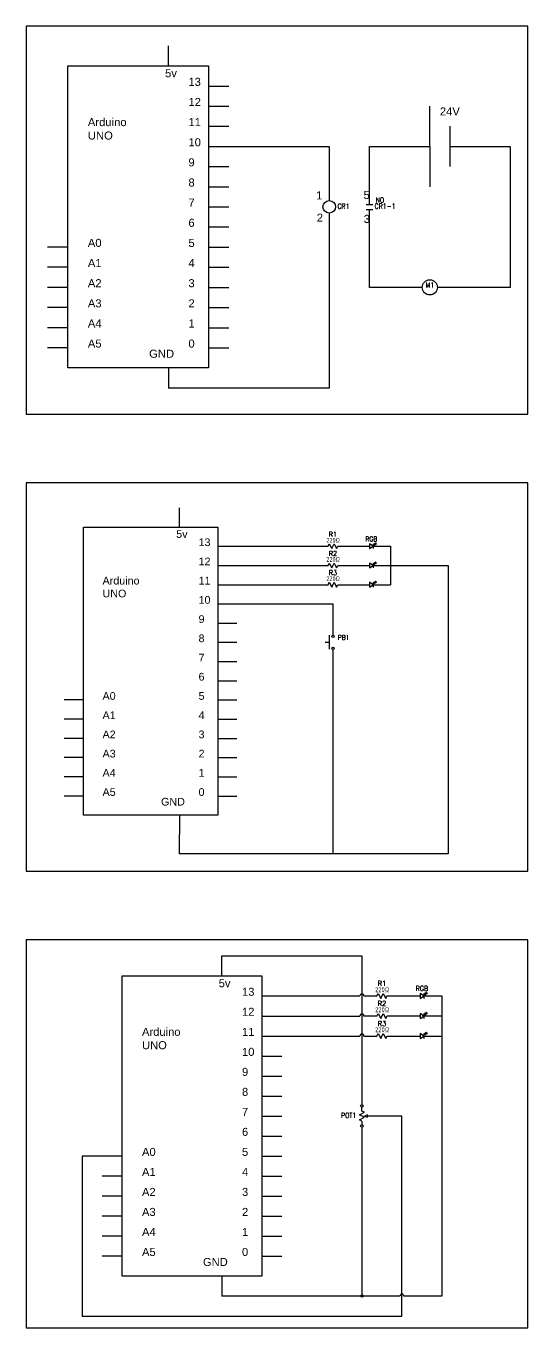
# Model space of a CAD drawing. Header units: inches. Extents: x 0 to 74, y -10 to 48.5.
# Drawn here: x 50 to 61, y 20 to 48.5 of the extents above; entities that cross this region are included whole.
import ezdxf
from ezdxf.enums import TextEntityAlignment as Align

# ---------------------------------------------------------------- set-up
doc = ezdxf.new("R2010")
doc.units = ezdxf.units.IN
doc.header["$MEASUREMENT"] = 0
for name, color, linetype in [('MISC', 7, 'Continuous'), ('SYMS', 7, 'Continuous'), ('TAGS', 150, 'Continuous'), ('WIRES', 7, 'Continuous')]:
    doc.layers.add(name, color=color, linetype=linetype)
doc.styles.get("Standard").update_dxf_attribs({"font": 'arial.ttf'})
doc.styles.add('WD', font='romans.shx')

# ---------------------------------------------------------------- blocks, each defined once
blk = doc.blocks.new('VPB11')
for p, q in [((-0.202, 0), (-0.094, 0)), ((-0.094, 0.185), (-0.094, -0.18))]:
    blk.add_line(p, q)
for centre in [(0, 0.156), (0, -0.156)]:
    blk.add_circle(centre, 0.0312)
at = {"linetype": 'Continuous', "style": 'WD'}
for tag, height, flags, p in [('TERM01', 0.125, 8, (-0.055, 0.222)), ('MFG', 0.01, 9, (-0.142, -0.088)), ('CAT', 0.01, 9, (-0.142, -0.073))]:
    blk.add_attdef(tag, text='', height=height, dxfattribs=dict(at, flags=flags)).set_placement(p, align=Align.RIGHT)
at = {"style": 'WD'}
for tag, p, width in [('INST', (0.127, 0.39), 0.7), ('LOC', (0.127, 0.221), 0.7), ('TAG1', (0.127, 0.064), 0.9), ('XREF', (0.129, -0.09), 0.7), ('DESC1', (0.129, -0.242), 0.7), ('DESC2', (0.129, -0.398), 0.7)]:
    blk.add_attdef(tag, p, '', height=0.125, dxfattribs=dict(at, width=width))
at = {"color": 7, "style": 'WD'}
for tag, p in [('X4LINK', (-0.266, 0)), ('X1LINK', (0, 0))]:
    blk.add_attdef(tag, p, '', height=0.01, dxfattribs=at)
at = {"color": 7, "style": 'WD', "flags": 1}
for tag, p in [('X2TERM01', (0, 0.188)), ('X8TERM02', (0, -0.188))]:
    blk.add_attdef(tag, p, '', height=0.0125, dxfattribs=at)
at = {"linetype": 'Continuous', "style": 'WD', "flags": 8}
blk.add_attdef('TERM02', text='', height=0.125, dxfattribs=at).set_placement((-0.041, -0.229), align=Align.TOP_RIGHT)
at = {"style": 'WD'}
for tag, flags, p in [('CONTACT', 1, (-0.142, -0.053)), ('FAMILY', 9, (-0.142, -0.036))]:
    blk.add_attdef(tag, text='', height=0.01, dxfattribs=dict(at, flags=flags)).set_placement(p, align=Align.RIGHT)
at = {"linetype": 'Continuous', "style": 'WD', "flags": 9}
blk.add_attdef('ASSYCODE', text='', height=0.01, dxfattribs=at).set_placement((-0.155, -0.106), align=Align.CENTER)
blk = doc.blocks.new('HRE1')
for p, q in [((-0.125, 0), (-0.094, 0.062)), ((-0.094, 0.062), (-0.031, -0.062)), ((-0.031, -0.062), (0.031, 0.062)), ((0.031, 0.062), (0.094, -0.062)), ((0.094, -0.062), (0.125, 0))]:
    blk.add_line(p, q)
at = {"style": 'WD'}
for tag, width, p in [('INST', 0.7, (0, 0.888)), ('DESC1', 0.7, (0, 0.562)), ('LOC', 0.7, (0, 0.719)), ('DESC2', 0.7, (0, 0.406)), ('RATING1', 0.9, (0.006, 0.094))]:
    blk.add_attdef(tag, text='', height=0.125, dxfattribs=dict(at, width=width)).set_placement(p, align=Align.CENTER)
blk.add_attdef('TAG1', text='', height=0.125, dxfattribs=at).set_placement((0, 0.25), align=Align.CENTER)
for tag, p, height, flags in [('X4TERM01', (-0.125, 0), 0.0125, 1), ('X1TERM02', (0.125, 0), 0.0125, 1), ('FAMILY', (0.205, 0.152), 0.01, 9)]:
    blk.add_attdef(tag, p, '', height=height, dxfattribs=dict(at, flags=flags))
at = {"linetype": 'Continuous', "style": 'WD', "flags": 9}
for tag, p in [('ASSYCODE', (0.219, 0.062)), ('MFG', (0.228, 0.089)), ('CAT', (0.23, 0.108))]:
    blk.add_attdef(tag, text='', height=0.01, dxfattribs=at).set_placement(p, align=Align.CENTER)
at = {"linetype": 'Continuous', "style": 'WD', "flags": 8}
blk.add_attdef('TERM01', text='', height=0.125, dxfattribs=at).set_placement((-0.219, -0.031), align=Align.TOP_RIGHT)
at = {"style": 'WD', "width": 0.9}
blk.add_attdef('RATING2', text='', height=0.125, dxfattribs=at).set_placement((0.006, -0.188), align=Align.TOP_CENTER)
at = {"linetype": 'Continuous', "style": 'WD', "flags": 8}
blk.add_attdef('TERM02', text='', height=0.125, dxfattribs=at).set_placement((0.219, -0.031), align=Align.TOP_LEFT)
blk = doc.blocks.new('HDI1LED')
h = blk.add_hatch(color=256)
h.dxf.hatch_style = 1
h.paths.add_polyline_path([(0.109, 0.089), (0.113, 0.084), (0.117, 0.079), (0.123, 0.092)])
h = blk.add_hatch(color=256)
h.dxf.hatch_style = 1
h.paths.add_polyline_path([(0.123, 0.068), (0.127, 0.063), (0.13, 0.058), (0.137, 0.07)])
for p, q in [((0.047, 0), (-0.047, 0.062)), ((-0.047, 0.062), (-0.047, -0.062)), ((-0.047, -0.062), (0.047, 0)), ((0.047, 0.062), (0.047, -0.062)), ((0.061, 0.047), (0.065, 0.062)), ((0.065, 0.062), (0.082, 0.062)), ((0.075, 0.026), (0.079, 0.04)), ((0.079, 0.04), (0.096, 0.04)), ((0.082, 0.062), (0.085, 0.076)), ((0.085, 0.076), (0.101, 0.076)), ((0.096, 0.04), (0.099, 0.055)), ((0.099, 0.055), (0.115, 0.054)), ((0.101, 0.076), (0.113, 0.084)), ((0.109, 0.089), (0.123, 0.092)), ((0.113, 0.084), (0.109, 0.089)), ((0.113, 0.084), (0.117, 0.079)), ((0.115, 0.054), (0.127, 0.063)), ((0.117, 0.079), (0.123, 0.092)), ((0.123, 0.068), (0.137, 0.07)), ((0.127, 0.063), (0.123, 0.068)), ((0.127, 0.063), (0.13, 0.058)), ((0.13, 0.058), (0.137, 0.07))]:
    blk.add_line(p, q)
at = {"style": 'WD'}
for tag, height, width, p in [('INST', 0.1, 0.7, (0, 0.438)), ('LOC', 0.1, 0.7, (0, 0.297)), ('TAG1', 0.125, 0.9, (0, 0.125)), ('RATING1', 0.1, 0.8, (0.006, -0.312)), ('DESC1', 0.125, 0.9, (0, -0.625)), ('DESC2', 0.125, 0.9, (0, -0.781))]:
    blk.add_attdef(tag, text='', height=height, dxfattribs=dict(at, width=width)).set_placement(p, align=Align.CENTER)
for tag, p, height, flags in [('X4TERM01', (-0.047, 0), 0.0125, 1), ('X1TERM02', (0.047, 0), 0.0125, 1), ('FAMILY', (0.205, 0.152), 0.01, 9), ('WDBLKNAM', (0.205, 0.133), 0.01, 9)]:
    blk.add_attdef(tag, p, '', height=height, dxfattribs=dict(at, flags=flags))
at = {"style": 'WD', "flags": 9}
for tag, p in [('ASSYCODE', (0.219, 0.062)), ('MFG', (0.228, 0.089)), ('CAT', (0.23, 0.108))]:
    blk.add_attdef(tag, text='', height=0.01, dxfattribs=at).set_placement(p, align=Align.CENTER)
at = {"style": 'WD', "flags": 8}
blk.add_attdef('TERM01', text='', height=0.125, dxfattribs=at).set_placement((-0.125, -0.031), align=Align.TOP_RIGHT)
blk.add_attdef('TERM02', text='', height=0.125, dxfattribs=at).set_placement((0.109, -0.031), align=Align.TOP_LEFT)
at = {"style": 'WD', "width": 0.8}
blk.add_attdef('RATING2', text='', height=0.1, dxfattribs=at).set_placement((0.006, -0.484), align=Align.BOTTOM_CENTER)
blk = doc.blocks.new('VVR1TZ')
for p, q in [((-0.062, 0.031), (0.062, 0.094)), ((0.062, -0.031), (-0.062, 0.031)), ((0, 0.125), (0, 0.217)), ((0.062, 0.094), (0, 0.125)), ((0.141, 0.031), (0.062, 0)), ((0.062, 0), (0.141, -0.031)), ((0.141, -0.031), (0.141, 0.031)), ((-0.062, -0.094), (0.062, -0.031)), ((0, -0.125), (-0.062, -0.094)), ((0, -0.125), (0, -0.217))]:
    blk.add_line(p, q)
for centre in [(0, 0.249), (0, -0.249)]:
    blk.add_circle(centre, 0.0322)
at = {"style": 'WD'}
for tag, width, p in [('INST', 0.7, (-0.141, 0.435)), ('LOC', 0.7, (-0.141, 0.266)), ('RATING1', 0.9, (-0.141, 0.109)), ('TAG1', 0.9, (-0.141, -0.047)), ('DESC1', 0.7, (-0.141, -0.203)), ('DESC2', 0.7, (-0.141, -0.359))]:
    blk.add_attdef(tag, text='', height=0.125, dxfattribs=dict(at, width=width)).set_placement(p, align=Align.RIGHT)
at = {"linetype": 'Continuous', "style": 'WD', "flags": 8}
for tag, p in [('TERM01', (0.062, 0.281)), ('TERM03', (0.156, 0.062))]:
    blk.add_attdef(tag, p, '', height=0.125, dxfattribs=at)
at = {"color": 7, "style": 'WD', "flags": 1}
for tag, p in [('X4TERM01', (-0.031, 0.25)), ('X2TERM01', (0, 0.281)), ('X1TERM01', (0.031, 0.25)), ('X1TERM03', (0.141, 0)), ('X4TERM02', (-0.031, -0.25)), ('X8TERM02', (0, -0.281)), ('X1TERM02', (0.031, -0.25))]:
    blk.add_attdef(tag, p, '', height=0.0125, dxfattribs=at)
at = {"linetype": 'Continuous', "style": 'WD', "flags": 9}
blk.add_attdef('ASSYCODE', text='', height=0.01, dxfattribs=at).set_placement((-0.141, -0.125), align=Align.CENTER)
at = {"style": 'WD', "flags": 9}
blk.add_attdef('FAMILY', text='', height=0.01, dxfattribs=at).set_placement((-0.141, -0.066), align=Align.CENTER)
at = {"linetype": 'Continuous', "style": 'WD', "flags": 9}
for tag, p in [('MFG', (-0.143, -0.099)), ('CAT', (-0.143, -0.084))]:
    blk.add_attdef(tag, text='', height=0.01, dxfattribs=at).set_placement(p, align=Align.MIDDLE)
at = {"linetype": 'Continuous', "style": 'WD', "flags": 8}
blk.add_attdef('TERM02', text='', height=0.125, dxfattribs=at).set_placement((0.062, -0.297), align=Align.TOP_LEFT)
blk = doc.blocks.new('WDDOT')
for radius in [0.03, 0.0187, 0.00929]:
    blk.add_circle((0, 0), radius)
blk = doc.blocks.new('VCR1')
blk.add_circle((0, 0), 0.156)
at = {"style": 'WD'}
for tag, p, width in [('INST', (0.203, 0.266), 0.7), ('TAG1', (0.203, -0.047), 0.9), ('LOC', (0.203, 0.109), 0.7), ('DESC1', (-0.256, -1.02), 0.9), ('DESC2', (-0.256, -1.176), 0.9), ('DESC3', (-0.256, -1.332), 0.9)]:
    blk.add_attdef(tag, p, '', height=0.125, dxfattribs=dict(at, width=width))
at = {"linetype": 'Continuous', "style": 'WD', "flags": 8}
blk.add_attdef('TERM01', text='', height=0.125, dxfattribs=at).set_placement((-0.031, 0.181), align=Align.RIGHT)
at = {"color": 7, "style": 'WD', "flags": 1}
for tag, p in [('X2TERM01', (0, 0.156)), ('X8TERM02', (0, -0.156))]:
    blk.add_attdef(tag, p, '', height=0.0125, dxfattribs=at)
at = {"linetype": 'Continuous', "style": 'WD', "flags": 8}
blk.add_attdef('TERM02', text='', height=0.125, dxfattribs=at).set_placement((-0.031, -0.178), align=Align.TOP_RIGHT)
at = {"linetype": 'Continuous', "style": 'WD', "flags": 9}
blk.add_attdef('ASSYCODE', text='', height=0.01, dxfattribs=at).set_placement((-0.223, -0.118), align=Align.CENTER)
at = {"style": 'WD', "flags": 9}
blk.add_attdef('FAMILY', text='', height=0.01, dxfattribs=at).set_placement((-0.219, -0.066), align=Align.CENTER)
at = {"linetype": 'Continuous', "style": 'WD', "flags": 9}
for tag, p in [('MFG', (-0.221, -0.099)), ('CAT', (-0.221, -0.084))]:
    blk.add_attdef(tag, text='', height=0.01, dxfattribs=at).set_placement(p, align=Align.MIDDLE)
at = {"style": 'WD', "width": 0.8, "flags": 8}
for tag, p in [('NO', (-0.256, -1.488)), ('NC', (-0.256, -1.645)), ('XREFNO', (-0.023, -1.488)), ('XREFNC', (-0.023, -1.645))]:
    blk.add_attdef(tag, p, '', height=0.125, dxfattribs=at)
blk = doc.blocks.new('VCR21')
at = {"linetype": 'Continuous'}
for p, q in [((-0.08, 0.062), (0.08, 0.062)), ((-0.08, -0.062), (0.08, -0.062))]:
    blk.add_line(p, q, dxfattribs=at)
at = {"style": 'WD'}
for tag, p, width in [('INST', (0.125, 0.266), 0.7), ('TAG2', (0.127, -0.045), 0.9), ('LOC', (0.125, 0.109), 0.7), ('XREF', (0.129, -0.199), 0.7), ('DESC1', (0.129, -0.351), 0.7), ('DESC2', (0.129, -0.499), 0.7), ('DESC3', (0.129, -0.646), 0.7)]:
    blk.add_attdef(tag, p, '', height=0.125, dxfattribs=dict(at, width=width))
at = {"linetype": 'Continuous', "style": 'WD', "width": 0.9, "flags": 8}
blk.add_attdef('TERM01', text='', height=0.125, dxfattribs=at).set_placement((-0.031, 0.125), align=Align.RIGHT)
at = {"style": 'WD'}
for tag, p, flags in [('FAMILY', (-0.181, 0.003), 9), ('CONTACT', (-0.181, -0.014), 1)]:
    blk.add_attdef(tag, p, '', height=0.01, dxfattribs=dict(at, flags=flags))
at = {"color": 7, "style": 'WD'}
for tag, p in [('X4LINK', (-0.141, 0)), ('X1LINK', (0.125, 0))]:
    blk.add_attdef(tag, p, '', height=0.01, dxfattribs=at)
at = {"color": 7, "style": 'WD', "flags": 1}
for tag, p in [('X2TERM01', (0, 0.062)), ('X8TERM02', (0, -0.062))]:
    blk.add_attdef(tag, p, '', height=0.0125, dxfattribs=at)
at = {"linetype": 'Continuous', "style": 'WD', "width": 0.9, "flags": 8}
blk.add_attdef('TERM02', text='', height=0.125, dxfattribs=at).set_placement((-0.031, -0.125), align=Align.TOP_RIGHT)
blk = doc.blocks.new('HMO12')
blk.add_circle((0, 0), 0.188)
at = {"style": 'WD'}
for tag, width, p in [('INST', 0.7, (-0.026, 0.559)), ('TAG1', 0.9, (-0.031, 0.234)), ('LOC', 0.7, (-0.026, 0.39)), ('RATING1', 0.8, (0, 0))]:
    blk.add_attdef(tag, text='', height=0.125, dxfattribs=dict(at, width=width)).set_placement(p, align=Align.CENTER)
at = {"style": 'WD', "flags": 1}
for tag, p in [('X4TERM01', (-0.188, 0)), ('X1TERM02', (0.188, 0)), ('X0TERM03', (0.133, -0.133))]:
    blk.add_attdef(tag, p, '', height=0.0125, dxfattribs=at)
at = {"linetype": 'Continuous', "style": 'WD', "flags": 9}
blk.add_attdef('ASSYCODE', text='', height=0.01, dxfattribs=at).set_placement((0, 0.125), align=Align.CENTER)
at = {"style": 'WD', "flags": 9}
blk.add_attdef('FAMILY', text='', height=0.01, dxfattribs=at).set_placement((-0.005, 0.17), align=Align.CENTER)
at = {"linetype": 'Continuous', "style": 'WD', "flags": 1}
for tag, p in [('MFG', (0, 0.14)), ('CAT', (0, 0.159))]:
    blk.add_attdef(tag, text='', height=0.01, dxfattribs=at).set_placement(p, align=Align.MIDDLE)
at = {"style": 'WD'}
for tag, p, width in [('DESC1', (1.126, 0.046), 0.9), ('DESC2', (1.126, -0.11), 0.9), ('RATING3', (1.125, -0.423), 0.8), ('DESC3', (1.126, -0.266), 0.9), ('WDTAGALT', (1.125, -0.75), 0.7), ('RATING4', (1.125, -0.579), 0.8)]:
    blk.add_attdef(tag, p, '', height=0.125, dxfattribs=dict(at, width=width))
at = {"linetype": 'Continuous', "style": 'WD'}
blk.add_attdef('TERM01', text='', height=0.125, dxfattribs=at).set_placement((-0.231, -0.035), align=Align.TOP_RIGHT)
at = {"style": 'WD', "width": 0.8}
blk.add_attdef('RATING2', text='', height=0.125, dxfattribs=at).set_placement((0.001, -0.016), align=Align.TOP_CENTER)
at = {"linetype": 'Continuous', "style": 'WD'}
for tag, p in [('TERM03', (0.062, -0.219)), ('TERM02', (0.231, -0.035))]:
    blk.add_attdef(tag, text='', height=0.125, dxfattribs=at).set_placement(p, align=Align.TOP_LEFT)

msp = doc.modelspace()

# ---------------------------------------------------------------- linework, layer by layer
for points in [[(50, 40), (61, 40), (61, 48.5), (50, 48.5)], [(50.915, 47.627), (54, 47.627), (54, 41.016), (50.915, 41.016)], [(50, 30), (61, 30), (61, 38.5), (50, 38.5)], [(51.257, 37.533), (54.201, 37.533), (54.201, 31.223), (51.257, 31.223)], [(50, 20), (61, 20), (61, 28.5), (50, 28.5)], [(52.104, 27.706), (55.171, 27.706), (55.171, 21.135), (52.104, 21.135)]]:
    msp.add_lwpolyline(points, close=True)
at = {"layer": 'WIRES'}
for p, q in [((53.119, 47.627), (53.119, 48.068)), ((54, 47.187), (54.441, 47.187)), ((54, 46.746), (54.441, 46.746)), ((58.849, 45.864), (58.849, 46.746)), ((54, 46.305), (54.441, 46.305)), ((59.289, 46.305), (59.289, 45.423)), ((54, 45.864), (54.441, 45.864)), ((54.441, 45.864), (56.645, 45.864)), ((56.645, 45.864), (56.645, 44.68)), ((57.526, 45.864), (58.849, 45.864)), ((57.526, 44.597), (57.526, 45.864)), ((58.849, 45.864), (58.849, 44.983)), ((59.289, 45.864), (60.612, 45.864)), ((60.612, 45.864), (60.612, 42.779)), ((54, 45.423), (54.441, 45.423)), ((54, 44.983), (54.441, 44.983)), ((54, 44.542), (54.441, 44.542)), ((57.526, 42.779), (57.526, 44.487)), ((56.645, 44.404), (56.645, 40.575)), ((54, 44.101), (54.441, 44.101)), ((50.915, 43.66), (50.474, 43.66)), ((54, 43.66), (54.441, 43.66)), ((50.915, 43.22), (50.474, 43.22)), ((54, 43.22), (54.441, 43.22)), ((50.915, 42.779), (50.474, 42.779)), ((54, 42.779), (54.441, 42.779)), ((58.683, 42.779), (57.526, 42.779)), ((60.612, 42.779), (59.014, 42.779)), ((50.915, 42.338), (50.474, 42.338)), ((54, 42.338), (54.441, 42.338)), ((50.915, 41.897), (50.474, 41.897)), ((54, 41.897), (54.441, 41.897)), ((50.915, 41.457), (50.474, 41.457)), ((54, 41.457), (54.441, 41.457)), ((53.119, 41.016), (53.119, 40.575)), ((56.645, 40.575), (53.119, 40.575)), ((53.36, 37.533), (53.36, 37.954)), ((54.201, 37.112), (54.622, 37.112)), ((54.622, 37.112), (56.62, 37.112)), ((56.831, 37.112), (57.527, 37.112)), ((57.606, 37.112), (57.987, 37.112)), ((57.987, 37.112), (57.987, 36.692)), ((54.201, 36.692), (54.622, 36.692)), ((54.622, 36.692), (56.62, 36.692)), ((56.831, 36.692), (57.527, 36.692)), ((57.606, 36.692), (58.829, 36.692)), ((57.987, 36.692), (57.987, 36.271)), ((58.829, 36.692), (59.249, 36.692)), ((59.249, 36.692), (59.249, 30.382)), ((54.201, 36.271), (54.622, 36.271)), ((54.622, 36.271), (56.62, 36.271)), ((56.831, 36.271), (57.527, 36.271)), ((57.606, 36.271), (57.987, 36.271)), ((54.201, 35.85), (54.622, 35.85)), ((54.622, 35.85), (56.725, 35.85)), ((56.725, 35.85), (56.725, 35.167)), ((54.201, 35.43), (54.622, 35.43)), ((54.201, 35.009), (54.622, 35.009)), ((56.725, 34.851), (56.725, 30.382)), ((56.725, 34.851), (56.725, 34.588)), ((54.201, 34.588), (54.622, 34.588)), ((54.201, 34.168), (54.622, 34.168)), ((51.257, 33.747), (50.836, 33.747)), ((54.201, 33.747), (54.622, 33.747)), ((51.257, 33.326), (50.836, 33.326)), ((54.201, 33.326), (54.622, 33.326)), ((51.257, 32.906), (50.836, 32.906)), ((54.201, 32.906), (54.622, 32.906)), ((51.257, 32.485), (50.836, 32.485)), ((54.201, 32.485), (54.622, 32.485)), ((51.257, 32.064), (50.836, 32.064)), ((54.201, 32.064), (54.622, 32.064)), ((51.257, 31.644), (50.836, 31.644)), ((54.201, 31.644), (54.622, 31.644)), ((53.36, 31.223), (53.36, 30.802)), ((53.36, 30.382), (53.36, 30.802)), ((56.725, 30.382), (53.36, 30.382)), ((59.249, 30.382), (56.305, 30.382)), ((54.294, 27.706), (54.294, 28.144)), ((54.294, 28.144), (57.361, 28.144)), ((57.361, 28.144), (57.361, 24.886)), ((55.171, 27.268), (55.609, 27.268)), ((55.609, 27.268), (57.317, 27.268)), ((57.405, 27.268), (57.689, 27.268)), ((57.909, 27.268), (58.634, 27.268)), ((58.716, 27.268), (59.113, 27.268)), ((59.113, 27.268), (59.113, 20.697)), ((55.171, 26.829), (55.609, 26.829)), ((55.609, 26.829), (57.317, 26.829)), ((57.689, 26.829), (57.404, 26.829)), ((58.634, 26.829), (57.909, 26.829)), ((59.113, 26.829), (58.716, 26.829)), ((55.171, 26.391), (55.609, 26.391)), ((55.609, 26.391), (57.317, 26.391)), ((57.405, 26.391), (57.689, 26.391)), ((57.909, 26.391), (58.634, 26.391)), ((58.716, 26.391), (59.113, 26.391)), ((55.171, 25.953), (55.609, 25.953)), ((55.171, 25.515), (55.609, 25.515)), ((55.171, 25.077), (55.609, 25.077)), ((55.171, 24.639), (55.609, 24.639)), ((58.237, 24.639), (57.484, 24.639)), ((58.237, 20.258), (58.237, 24.639)), ((57.361, 24.393), (57.361, 20.697)), ((55.171, 24.201), (55.609, 24.201)), ((51.666, 23.763), (51.228, 23.763)), ((51.228, 23.763), (51.228, 20.258)), ((52.104, 23.763), (51.666, 23.763)), ((55.171, 23.763), (55.609, 23.763)), ((52.104, 23.325), (51.666, 23.325)), ((55.171, 23.325), (55.609, 23.325)), ((52.104, 22.887), (51.666, 22.887)), ((55.171, 22.887), (55.609, 22.887)), ((52.104, 22.449), (51.666, 22.449)), ((55.171, 22.449), (55.609, 22.449)), ((52.104, 22.011), (51.666, 22.011)), ((55.171, 22.011), (55.609, 22.011)), ((52.104, 21.573), (51.666, 21.573)), ((55.171, 21.573), (55.609, 21.573)), ((54.294, 21.135), (54.294, 20.697)), ((57.361, 20.697), (54.294, 20.697)), ((58.193, 20.697), (57.361, 20.697)), ((59.113, 20.697), (58.281, 20.697)), ((51.228, 20.258), (58.237, 20.258))]:
    msp.add_line(p, q, dxfattribs=at)
for centre in [(57.361, 27.268), (57.361, 26.829), (57.361, 26.391), (58.237, 20.697)]:
    msp.add_arc(centre, 0.0438, 0, 180, dxfattribs=at)

# ---------------------------------------------------------------- block references
at = {"layer": 'SYMS'}
ref = msp.add_blockref('VCR1', (56.645, 44.542), dxfattribs=dict(at, xscale=0.881550263789321, yscale=0.881550263789321, zscale=0.881550263789321))
ref.add_attrib('NO', 'NO', (57.663, 44.635), dxfattribs={"layer": 'MISC', "height": 0.1102, "style": 'WD', "width": 0.8, "flags": 8})
ref.add_attrib('TAG1', 'CR1', (56.824, 44.501), dxfattribs={"layer": 'TAGS', "height": 0.1102, "style": 'WD', "width": 0.9})
ref = msp.add_blockref('VCR21', (57.526, 44.542), dxfattribs=dict(at, xscale=0.881550263789321, yscale=0.881550263789321, zscale=0.881550263789321))
ref.add_attrib('TAG2', 'CR1-1', (57.638, 44.502), dxfattribs={"layer": 'TAGS', "height": 0.1102, "style": 'WD', "width": 0.9})
ref = msp.add_blockref('HMO12', (58.849, 42.779), dxfattribs=dict(at, xscale=0.881550263789321, yscale=0.881550263789321, zscale=0.881550263789321))
ref.add_attrib('TAG1', 'M1', dxfattribs={"layer": 'TAGS', "height": 0.1102, "style": 'WD', "width": 0.9}).set_placement((58.849, 42.779), align=Align.CENTER)
ref = msp.add_blockref('HRE1', (56.725, 37.112), dxfattribs=dict(at, xscale=0.8413280727052851, yscale=0.8413280727052851, zscale=0.8413280727052851))
ref.add_attrib('RATING1', '220Ω', dxfattribs={"layer": 'MISC', "height": 0.1052, "style": 'WD', "width": 0.9}).set_placement((56.73, 37.191), align=Align.CENTER)
ref.add_attrib('TAG1', 'R1', dxfattribs={"layer": 'TAGS', "height": 0.1052, "style": 'WD'}).set_placement((56.725, 37.323), align=Align.CENTER)
ref = msp.add_blockref('HDI1LED', (57.567, 37.112), dxfattribs=dict(at, xscale=0.8413280727052851, yscale=0.8413280727052851, zscale=0.8413280727052851))
ref.add_attrib('TAG1', 'RGB', dxfattribs={"layer": 'TAGS', "height": 0.1052, "style": 'WD', "width": 0.9}).set_placement((57.567, 37.217), align=Align.CENTER)
ref = msp.add_blockref('HRE1', (56.725, 36.692), dxfattribs=dict(at, xscale=0.8413280727052851, yscale=0.8413280727052851, zscale=0.8413280727052851))
ref.add_attrib('RATING1', '220Ω', dxfattribs={"layer": 'MISC', "height": 0.1052, "style": 'WD', "width": 0.9}).set_placement((56.73, 36.771), align=Align.CENTER)
ref.add_attrib('TAG1', 'R2', dxfattribs={"layer": 'TAGS', "height": 0.1052, "style": 'WD'}).set_placement((56.725, 36.902), align=Align.CENTER)
for name, p, xscale, yscale, zscale in [('HDI1LED', (57.567, 36.692), 0.8413280727052851, 0.8413280727052851, 0.8413280727052851), ('HDI1LED', (57.567, 36.271), 0.8413280727052851, 0.8413280727052851, 0.8413280727052851), ('HDI1LED', (58.675, 26.829), 0.8761373960843379, 0.8761373960843379, 0.8761373960843379), ('HDI1LED', (58.675, 26.391), 0.8761373960843379, 0.8761373960843379, 0.8761373960843379), ('WDDOT', (57.361, 20.697), 0.8761373960843379, 0.8761373960843379, 0.8761373960843379)]:
    msp.add_blockref(name, p, dxfattribs=dict(at, xscale=xscale, yscale=yscale, zscale=zscale))
ref = msp.add_blockref('HRE1', (56.725, 36.271), dxfattribs=dict(at, xscale=0.8413280727052851, yscale=0.8413280727052851, zscale=0.8413280727052851))
ref.add_attrib('RATING1', '220Ω', dxfattribs={"layer": 'MISC', "height": 0.1052, "style": 'WD', "width": 0.9}).set_placement((56.73, 36.35), align=Align.CENTER)
ref.add_attrib('TAG1', 'R3', dxfattribs={"layer": 'TAGS', "height": 0.1052, "style": 'WD'}).set_placement((56.725, 36.481), align=Align.CENTER)
ref = msp.add_blockref('VPB11', (56.725, 35.009), dxfattribs=dict(at, xscale=0.8413280727052851, yscale=0.8413280727052851, zscale=0.8413280727052851))
ref.add_attrib('TAG1', 'PB1', (56.832, 35.063), dxfattribs={"layer": 'TAGS', "height": 0.1052, "style": 'WD', "width": 0.9})
ref = msp.add_blockref('HRE1', (57.799, 27.268), dxfattribs=dict(at, xscale=0.8761373960843379, yscale=0.8761373960843379, zscale=0.8761373960843379))
ref.add_attrib('RATING1', '220Ω', dxfattribs={"layer": 'MISC', "height": 0.1095, "style": 'WD', "width": 0.9}).set_placement((57.804, 27.35), align=Align.CENTER)
ref.add_attrib('TAG1', 'R1', dxfattribs={"layer": 'TAGS', "height": 0.1095, "style": 'WD'}).set_placement((57.799, 27.487), align=Align.CENTER)
ref = msp.add_blockref('HDI1LED', (58.675, 27.268), dxfattribs=dict(at, xscale=0.8761373960843379, yscale=0.8761373960843379, zscale=0.8761373960843379))
ref.add_attrib('TAG1', 'RGB', dxfattribs={"layer": 'TAGS', "height": 0.1095, "style": 'WD', "width": 0.9}).set_placement((58.675, 27.377), align=Align.CENTER)
ref = msp.add_blockref('HRE1', (57.799, 26.829), dxfattribs=dict(at, xscale=0.8761373960843379, yscale=0.8761373960843379, zscale=0.8761373960843379))
ref.add_attrib('RATING1', '220Ω', dxfattribs={"layer": 'MISC', "height": 0.1095, "style": 'WD', "width": 0.9}).set_placement((57.804, 26.912), align=Align.CENTER)
ref.add_attrib('TAG1', 'R2', dxfattribs={"layer": 'TAGS', "height": 0.1095, "style": 'WD'}).set_placement((57.799, 27.048), align=Align.CENTER)
ref = msp.add_blockref('HRE1', (57.799, 26.391), dxfattribs=dict(at, xscale=0.8761373960843379, yscale=0.8761373960843379, zscale=0.8761373960843379))
ref.add_attrib('RATING1', '220Ω', dxfattribs={"layer": 'MISC', "height": 0.1095, "style": 'WD', "width": 0.9}).set_placement((57.804, 26.474), align=Align.CENTER)
ref.add_attrib('TAG1', 'R3', dxfattribs={"layer": 'TAGS', "height": 0.1095, "style": 'WD'}).set_placement((57.799, 26.61), align=Align.CENTER)
ref = msp.add_blockref('VVR1TZ', (57.361, 24.639), dxfattribs=dict(at, xscale=0.8761373960843379, yscale=0.8761373960843379, zscale=0.8761373960843379))
ref.add_attrib('TAG1', 'POT1', dxfattribs={"layer": 'TAGS', "height": 0.1095, "style": 'WD', "width": 0.9}).set_placement((57.238, 24.598), align=Align.RIGHT)

# ---------------------------------------------------------------- texts
at = {"attachment_point": 1}
for s, width, gutter_width, insert, char_height in [('{\\C256;\\c0;5v}', 0.43096, 0.882, (53.047, 47.555), 0.17631), ('{\\C256;\\c0;13}', 0.43096, 0.882, (53.559, 47.367), 0.17631), ('{\\C256;\\c0;12}', 0.43096, 0.882, (53.559, 46.926), 0.17631), ('{\\C256;\\c0;Arduino UNO}', 0.43096, 0.882, (51.355, 46.485), 0.17631), ('{\\C256;\\c0;11}', 0.43096, 0.882, (53.559, 46.485), 0.17631), ('{\\C256;\\c0;24V}', 0.43096, 0.882, (59.068, 46.718), 0.17631), ('{\\C256;\\c0;10}', 0.43096, 0.882, (53.559, 46.044), 0.17631), ('{\\C256;\\c0;9}', 0.43096, 0.882, (53.559, 45.604), 0.17631), ('{\\C256;\\c0;8}', 0.43096, 0.882, (53.559, 45.163), 0.17631), ('{\\C256;\\c0;1}', 0.43096, 0.882, (56.355, 44.881), 0.17631), ('{\\C256;\\c0;5}', 0.43096, 0.882, (57.395, 44.891), 0.17631), ('{\\C256;\\c0;7}', 0.43096, 0.882, (53.559, 44.722), 0.17631), ('{\\C256;\\c0;6}', 0.43096, 0.882, (53.559, 44.281), 0.17631), ('{\\C256;\\c0;2}', 0.43096, 0.882, (56.371, 44.393), 0.17631), ('{\\C256;\\c0;3}', 0.43096, 0.882, (57.4, 44.367), 0.17631), ('{\\C256;\\c0;A0}', 0.43096, 0.882, (51.355, 43.841), 0.17631), ('{\\C256;\\c0;5}', 0.43096, 0.882, (53.559, 43.841), 0.17631), ('{\\C256;\\c0;A1}', 0.43096, 0.882, (51.355, 43.4), 0.17631), ('{\\C256;\\c0;4}', 0.43096, 0.882, (53.559, 43.4), 0.17631), ('{\\C256;\\c0;A2}', 0.43096, 0.882, (51.355, 42.959), 0.17631), ('{\\C256;\\c0;3}', 0.43096, 0.882, (53.559, 42.959), 0.17631), ('{\\C256;\\c0;A3}', 0.43096, 0.882, (51.355, 42.518), 0.17631), ('{\\C256;\\c0;2}', 0.43096, 0.882, (53.559, 42.518), 0.17631), ('{\\C256;\\c0;A4}', 0.43096, 0.882, (51.355, 42.077), 0.17631), ('{\\C256;\\c0;1}', 0.43096, 0.882, (53.559, 42.077), 0.17631), ('{\\C256;\\c0;A5}', 0.43096, 0.882, (51.355, 41.637), 0.17631), ('{\\C256;\\c0;0}', 0.43096, 0.882, (53.559, 41.637), 0.17631), ('{\\C256;\\c0;GND}', 0.43096, 0.882, (52.698, 41.415), 0.17631), ('{\\C256;\\c0;5v}', 0.4113, 0.841, (53.292, 37.464), 0.16827), ('{\\C256;\\c0;13}', 0.4113, 0.841, (53.781, 37.284), 0.16827), ('{\\C256;\\c0;12}', 0.4113, 0.841, (53.781, 36.864), 0.16827), ('{\\C256;\\c0;Arduino UNO}', 0.4113, 0.841, (51.677, 36.443), 0.16827), ('{\\C256;\\c0;11}', 0.4113, 0.841, (53.781, 36.443), 0.16827), ('{\\C256;\\c0;10}', 0.4113, 0.841, (53.781, 36.022), 0.16827), ('{\\C256;\\c0;9}', 0.4113, 0.841, (53.781, 35.602), 0.16827), ('{\\C256;\\c0;8}', 0.4113, 0.841, (53.781, 35.181), 0.16827), ('{\\C256;\\c0;7}', 0.4113, 0.841, (53.781, 34.76), 0.16827), ('{\\C256;\\c0;6}', 0.4113, 0.841, (53.781, 34.34), 0.16827), ('{\\C256;\\c0;A0}', 0.4113, 0.841, (51.677, 33.919), 0.16827), ('{\\C256;\\c0;5}', 0.4113, 0.841, (53.781, 33.919), 0.16827), ('{\\C256;\\c0;A1}', 0.4113, 0.841, (51.677, 33.498), 0.16827), ('{\\C256;\\c0;4}', 0.4113, 0.841, (53.781, 33.498), 0.16827), ('{\\C256;\\c0;A2}', 0.4113, 0.841, (51.677, 33.078), 0.16827), ('{\\C256;\\c0;3}', 0.4113, 0.841, (53.781, 33.078), 0.16827), ('{\\C256;\\c0;A3}', 0.4113, 0.841, (51.677, 32.657), 0.16827), ('{\\C256;\\c0;2}', 0.4113, 0.841, (53.781, 32.657), 0.16827), ('{\\C256;\\c0;A4}', 0.4113, 0.841, (51.677, 32.236), 0.16827), ('{\\C256;\\c0;1}', 0.4113, 0.841, (53.781, 32.236), 0.16827), ('{\\C256;\\c0;A5}', 0.4113, 0.841, (51.677, 31.816), 0.16827), ('{\\C256;\\c0;0}', 0.4113, 0.841, (53.781, 31.816), 0.16827), ('{\\C256;\\c0;GND}', 0.4113, 0.841, (52.959, 31.604), 0.16827), ('{\\C256;\\c0;5v}', 0.42832, 0.876, (54.223, 27.634), 0.17523), ('{\\C256;\\c0;13}', 0.42832, 0.876, (54.733, 27.447), 0.17523), ('{\\C256;\\c0;12}', 0.42832, 0.876, (54.733, 27.009), 0.17523), ('{\\C256;\\c0;Arduino UNO}', 0.42832, 0.876, (52.542, 26.57), 0.17523), ('{\\C256;\\c0;11}', 0.42832, 0.876, (54.733, 26.57), 0.17523), ('{\\C256;\\c0;10}', 0.42832, 0.876, (54.733, 26.132), 0.17523), ('{\\C256;\\c0;9}', 0.42832, 0.876, (54.733, 25.694), 0.17523), ('{\\C256;\\c0;8}', 0.42832, 0.876, (54.733, 25.256), 0.17523), ('{\\C256;\\c0;7}', 0.42832, 0.876, (54.733, 24.818), 0.17523), ('{\\C256;\\c0;6}', 0.42832, 0.876, (54.733, 24.38), 0.17523), ('{\\C256;\\c0;A0}', 0.42832, 0.876, (52.542, 23.942), 0.17523), ('{\\C256;\\c0;5}', 0.42832, 0.876, (54.733, 23.942), 0.17523), ('{\\C256;\\c0;A1}', 0.42832, 0.876, (52.542, 23.504), 0.17523), ('{\\C256;\\c0;4}', 0.42832, 0.876, (54.733, 23.504), 0.17523), ('{\\C256;\\c0;A2}', 0.42832, 0.876, (52.542, 23.066), 0.17523), ('{\\C256;\\c0;3}', 0.42832, 0.876, (54.733, 23.066), 0.17523), ('{\\C256;\\c0;A3}', 0.42832, 0.876, (52.542, 22.628), 0.17523), ('{\\C256;\\c0;2}', 0.42832, 0.876, (54.733, 22.628), 0.17523), ('{\\C256;\\c0;A4}', 0.42832, 0.876, (52.542, 22.19), 0.17523), ('{\\C256;\\c0;1}', 0.42832, 0.876, (54.733, 22.19), 0.17523), ('{\\C256;\\c0;A5}', 0.42832, 0.876, (52.542, 21.752), 0.17523), ('{\\C256;\\c0;0}', 0.42832, 0.876, (54.733, 21.752), 0.17523), ('{\\C256;\\c0;GND}', 0.42832, 0.876, (53.877, 21.532), 0.17523)]:
    msp.add_mtext_dynamic_manual_height_columns(s, width=width, gutter_width=gutter_width, heights=[0], dxfattribs=dict(at, insert=insert, char_height=char_height))

doc.saveas('drawing.dxf')
